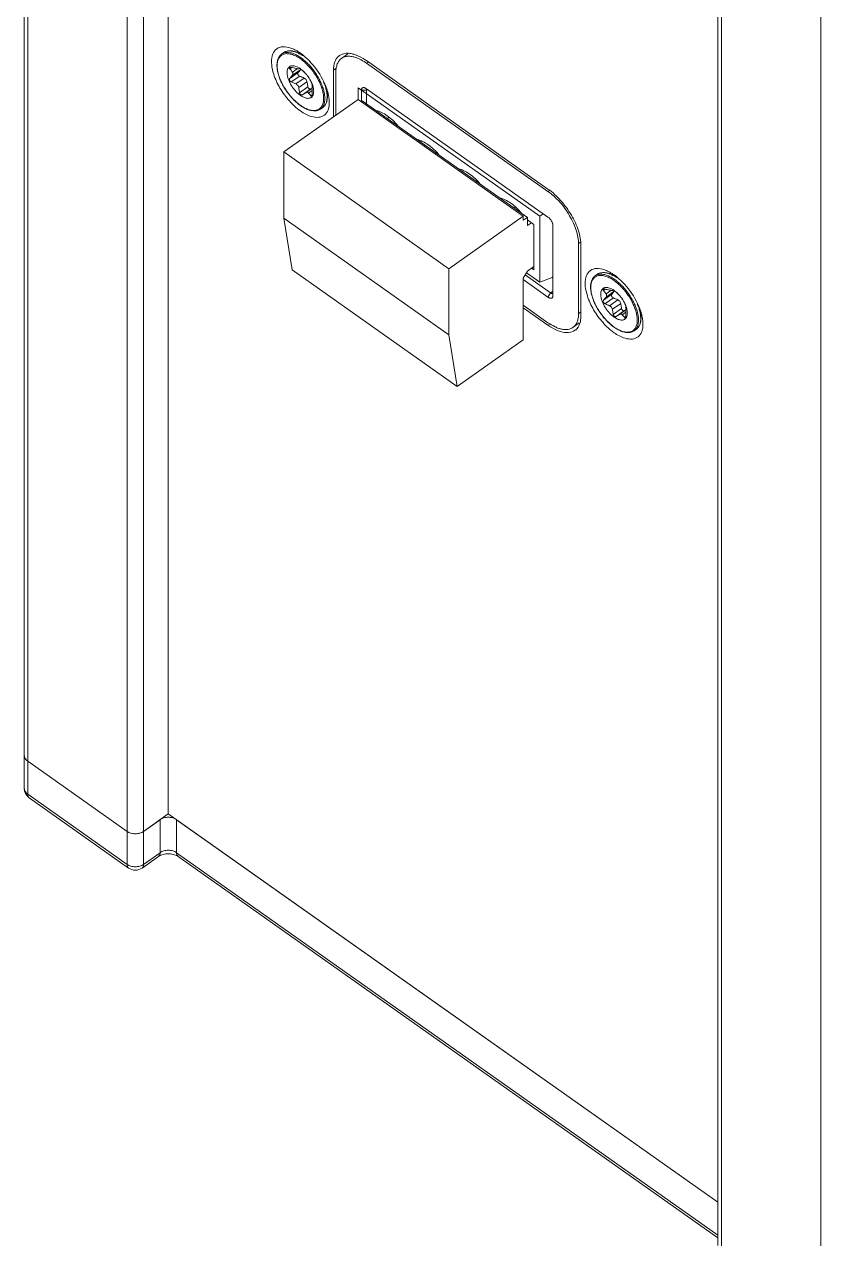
# Model space of a CAD drawing. Header units: millimetres. Extents: x 1177 to 2959, y 93 to 1353.
# Drawn here: x 2579.2 to 2654.2, y 513.5 to 628 of the extents above; entities that cross this region are included whole.
import ezdxf

# ---------------------------------------------------------------- set-up
doc = ezdxf.new("R2010")
doc.units = ezdxf.units.MM
doc.header["$LTSCALE"] = 0.1
doc.layers.get('0').update_dxf_attribs({"lineweight": 13})

msp = doc.modelspace()

# ---------------------------------------------------------------- linework, layer by layer
for p, q in [((2579.15, 559.06), (2579.15, 1192.2)), ((2579.47, 1191.65), (2579.47, 558.51)), ((2590.39, 1185.03), (2590.39, 548.78)), ((2592.72, 1183.25), (2592.72, 553.54)), ((2588.83, 548.78), (2588.83, 1181.92)), ((2644.51, 1145.98), (2644.52, 512.84)), ((2644.84, 1145.43), (2644.84, 512.29)), ((2654.2, 502.56), (2654.2, 1135.7)), ((2603.39, 625.16), (2603.6, 625.3)), ((2605.22, 625.19), (2604.73, 625.37)), ((2609.04, 624.75), (2609.63, 625.17)), ((2628.5, 612.44), (2611.39, 624.54)), ((2611.56, 624.42), (2611.39, 624.31)), ((2611.39, 624.31), (2628.5, 612.2)), ((2604.36, 623.89), (2604.18, 623.76)), ((2604.18, 622.86), (2604.96, 623.42)), ((2604.41, 623.16), (2604.18, 622.86)), ((2605.1, 623.08), (2604.31, 622.53)), ((2604.41, 623.46), (2604.86, 623.78)), ((2605.2, 623.71), (2604.41, 623.16)), ((2604.75, 622.34), (2605.53, 622.89)), ((2605.2, 623.71), (2604.96, 623.42)), ((2605.09, 623.8), (2605.01, 623.77)), ((2605.37, 623.61), (2605.2, 623.75)), ((2608.55, 623.82), (2608.28, 623.63)), ((2608.28, 623.63), (2608.28, 619.23)), ((2608.51, 619.39), (2608.51, 623.46)), ((2605.79, 622.55), (2605.01, 622)), ((2605.09, 621.52), (2605.88, 622.08)), ((2606.15, 621.88), (2605.37, 621.33)), ((2605.68, 621.52), (2606.28, 621.94)), ((2606.29, 621.73), (2605.94, 621.49)), ((2607.71, 621.16), (2607.71, 621.66)), ((2610.61, 621.98), (2627.73, 609.88)), ((2610.61, 621.98), (2610.61, 620.88)), ((2611.39, 621.76), (2610.92, 621.76)), ((2610.92, 620.71), (2610.92, 621.76)), ((2611.39, 621.89), (2611.24, 621.98)), ((2611.39, 621.89), (2628.5, 609.79)), ((2611.49, 621.83), (2611.39, 621.76)), ((2611.39, 620.49), (2611.39, 621.76)), ((2603.61, 615.93), (2610.61, 620.88)), ((2606.15, 621.23), (2606.28, 621.32)), ((2626.17, 609.88), (2610.61, 620.88)), ((2610.89, 620.68), (2611, 620.76)), ((2626.56, 609.76), (2611, 620.76)), ((2607.06, 619.97), (2607.27, 620.12)), ((2613.37, 619.09), (2613.53, 619.2)), ((2619.17, 604.93), (2603.61, 615.93)), ((2603.61, 609.7), (2603.61, 615.93)), ((2616.48, 616.89), (2616.58, 616.96)), ((2628.65, 612.31), (2628.5, 612.2)), ((2625.42, 610.76), (2625.29, 610.66)), ((2603.61, 609.7), (2619.17, 598.7)), ((2603.61, 609.7), (2604.39, 604.81)), ((2619.17, 604.93), (2626.17, 609.88)), ((2626.17, 609.88), (2626.17, 609.49)), ((2626.17, 609.49), (2626.56, 609.76)), ((2626.56, 609.76), (2626.56, 608.99)), ((2626.56, 609.54), (2627.18, 609.1)), ((2626.56, 608.99), (2626.95, 609.26)), ((2627.18, 609.1), (2627.18, 604.82)), ((2627.73, 609.88), (2628.06, 610.11)), ((2627.73, 603.65), (2627.73, 609.88)), ((2628.97, 609), (2628.97, 602.39)), ((2631.38, 607.29), (2631.56, 607.42)), ((2631.38, 607.29), (2631.38, 600.68)), ((2631.61, 600.52), (2631.61, 607.13)), ((2604.39, 604.81), (2619.95, 593.81)), ((2619.17, 598.7), (2619.17, 604.93)), ((2626.56, 604.71), (2626.17, 604.04)), ((2627.73, 603.65), (2626.46, 604.55)), ((2627.18, 605.15), (2626.56, 604.71)), ((2627.18, 604.82), (2626.95, 604.98)), ((2634.78, 604.29), (2634.29, 604.47)), ((2626.17, 604.04), (2626.17, 598.21)), ((2628.5, 602.25), (2626.17, 603.9)), ((2628.74, 602.65), (2626.34, 604.34)), ((2628.89, 604.09), (2627.73, 603.65)), ((2628.89, 604.09), (2628.97, 604.15)), ((2632.95, 604.26), (2633.16, 604.4)), ((2628.5, 602.25), (2628.74, 602.65)), ((2628.74, 602.65), (2628.97, 602.81)), ((2633.92, 602.99), (2633.73, 602.86)), ((2633.73, 601.96), (2634.52, 602.52)), ((2633.97, 602.26), (2633.73, 601.96)), ((2634.66, 602.18), (2633.87, 601.63)), ((2633.97, 602.56), (2634.42, 602.88)), ((2634.75, 602.81), (2633.97, 602.26)), ((2634.75, 602.81), (2634.52, 602.52)), ((2634.65, 602.9), (2634.57, 602.87)), ((2634.93, 602.71), (2634.76, 602.85)), ((2628.5, 599.84), (2626.17, 601.49)), ((2626.17, 601.25), (2628.5, 599.6)), ((2634.3, 601.44), (2635.09, 601.99)), ((2635.35, 601.65), (2634.57, 601.1)), ((2634.65, 600.62), (2635.44, 601.18)), ((2635.24, 600.62), (2635.83, 601.04)), ((2631.38, 600.68), (2631.61, 600.85)), ((2635.71, 600.98), (2634.93, 600.43)), ((2635.84, 600.83), (2635.5, 600.59)), ((2635.71, 600.33), (2635.84, 600.42)), ((2637.26, 600.26), (2637.26, 600.76)), ((2628.5, 599.6), (2628.61, 599.68)), ((2630.85, 599.39), (2631.45, 599.82)), ((2636.62, 599.07), (2636.83, 599.22)), ((2619.95, 593.81), (2619.17, 598.7)), ((2626.17, 598.21), (2619.95, 593.81)), ((2579.15, 559.06), (2579.15, 555.95)), ((2588.83, 551.89), (2579.47, 558.51)), ((2579.47, 558.51), (2588.83, 551.89)), ((2579.47, 558.51), (2579.47, 555.4)), ((2579.47, 555.4), (2588.83, 548.78)), ((2579.62, 555.05), (2588.98, 548.43)), ((2590.39, 551.89), (2592.72, 553.54)), ((2591.95, 552.99), (2590.39, 551.89)), ((2591.95, 549.88), (2591.95, 552.99)), ((2592.72, 553.54), (2644.52, 516.92)), ((2644.52, 516.92), (2593.5, 552.99)), ((2593.5, 552.99), (2593.5, 549.88)), ((2590.25, 548.43), (2591.8, 549.53)), ((2590.39, 548.78), (2591.95, 549.88)), ((2593.5, 549.88), (2644.52, 513.81)), ((2593.64, 549.53), (2644.52, 513.56))]:
    msp.add_line(p, q)
msp.add_lwpolyline([(2591.8, 549.53), (2592.1, 549.68), (2592.5, 549.77), (2592.92, 549.77), (2593.32, 549.69), (2593.61, 549.55), (2593.64, 549.53)])
for centre, radius, start, end in [((2603.9, 623.13), 2.36, 68.7676, 69.5002), ((2608.44, 620.13), 5.11, 54.7272, 56.1413), ((2603.88, 621.96), 2.23, 54.7297, 56.7879), ((2603.82, 621.87), 2.34, 53.7769, 54.7325), ((2604.96, 623.89), 0.29, 322.6689, 328.4954), ((2603.51, 621.47), 2.84, 48.1732, 48.9015), ((2603.08, 621.05), 3.44, 39.6176, 40.7657), ((2603.03, 621.01), 3.5, 37.4549, 39.6145), ((2603.02, 621), 3.52, 36.7275, 37.4559), ((2603, 620.99), 3.55, 33.7779, 36.7266), ((2603.01, 621), 3.53, 32.4194, 33.7796), ((2603.07, 621.03), 3.46, 30.0163, 32.4251), ((2603.13, 621.07), 3.39, 28.7876, 30.0157), ((2603.22, 621.12), 3.29, 26.9429, 28.7942), ((2603.29, 621.15), 3.21, 26.1939, 26.941), ((2641.3, 565.09), 66.79, 121.6289, 121.7537), ((2603.37, 621.19), 3.12, 24.7155, 26.1987), ((2603.51, 621.26), 2.96, 22.3354, 24.7326), ((2603.7, 621.33), 2.77, 20.2158, 22.3468), ((2603.79, 621.36), 2.67, 19.9022, 20.2096), ((2602.76, 620.21), 5.17, 16.1766, 17.7473), ((2632.98, 576.73), 52.45, 121.363, 121.7658), ((2605.26, 620.97), 2.21, 359.1878, 0.002), ((2605.46, 621.12), 2.22, 359.4516, 0.0009), ((2605.5, 621.16), 2.21, 359.4516, 0.0009), ((2633.46, 602.23), 2.36, 68.7676, 69.5002), ((2633.44, 601.06), 2.23, 54.7297, 56.7879), ((2633.38, 600.97), 2.34, 53.7769, 54.7325), ((2634.52, 602.99), 0.29, 322.6689, 328.4954), ((2633.06, 600.57), 2.84, 48.1732, 48.9015), ((2632.64, 600.15), 3.44, 39.6176, 40.7657), ((2632.59, 600.11), 3.5, 37.4549, 39.6145), ((2632.57, 600.1), 3.52, 36.7275, 37.4559), ((2632.56, 600.09), 3.55, 33.7779, 36.7266), ((2632.57, 600.1), 3.53, 32.4194, 33.7796), ((2632.63, 600.13), 3.46, 30.0163, 32.4251), ((2632.69, 600.17), 3.39, 28.7876, 30.0157), ((2632.78, 600.22), 3.29, 26.9429, 28.7942), ((2632.85, 600.25), 3.21, 26.1939, 26.941), ((2670.86, 544.19), 66.79, 121.6289, 121.7537), ((2632.93, 600.29), 3.12, 24.7155, 26.1987), ((2633.07, 600.36), 2.96, 22.3354, 24.7326), ((2633.25, 600.43), 2.77, 20.2158, 22.3468), ((2633.34, 600.46), 2.67, 19.9022, 20.2096), ((2662.54, 555.83), 52.45, 121.363, 121.7658), ((2634.82, 600.07), 2.21, 359.1878, 0.002), ((2632.32, 599.31), 5.17, 16.1766, 17.7473), ((2635.02, 600.22), 2.22, 359.4516, 0.0009), ((2635.06, 600.26), 2.21, 359.4516, 0.0009), ((2580.25, 555.95), 1.1, 180, 234.735), ((2589.61, 549.33), 1.1, 234.7364, 305.2649)]:
    msp.add_arc(centre, radius, start, end)
for points, knots in [([(2604.26, 625.73), (2604.03, 625.81), (2603.57, 625.91), (2602.9, 625.72), (2602.5, 625.16), (2602.45, 624.69), (2602.45, 624.45)], [0, 0, 0, 0, 0.274832, 0.499949, 0.72532, 1, 1, 1, 1]), ([(2602.96, 624.11), (2602.96, 624.22), (2602.97, 624.43), (2603.05, 624.73), (2603.17, 624.94), (2603.29, 625.07), (2603.36, 625.13), (2603.39, 625.16)], [0, 0, 0, 0, 0.283363, 0.539723, 0.775236, 0.88828, 1, 1, 1, 1]), ([(2602.98, 624.07), (2602.98, 624.14), (2602.99, 624.27), (2603.02, 624.46), (2603.07, 624.63), (2603.14, 624.78), (2603.23, 624.91), (2603.34, 625.02), (2603.47, 625.11), (2603.61, 625.16), (2603.77, 625.2), (2603.94, 625.2), (2604.13, 625.19), (2604.32, 625.14), (2604.52, 625.07), (2604.8, 624.95), (2605.01, 624.82), (2605.14, 624.73)], [0, 0, 0, 0, 0.068691, 0.13262, 0.192075, 0.247668, 0.300282, 0.351078, 0.401416, 0.45271, 0.506263, 0.563146, 0.624139, 0.689741, 0.760191, 0.835521, 1, 1, 1, 1]), ([(2603.39, 625.16), (2603.43, 625.18), (2603.5, 625.22), (2603.58, 625.25), (2603.62, 625.27)], [0, 0, 0, 0, 0.49553, 1, 1, 1, 1]), ([(2603.6, 625.3), (2603.64, 625.33), (2603.71, 625.37), (2603.88, 625.44), (2604.12, 625.48), (2604.42, 625.46), (2604.63, 625.4), (2604.73, 625.37)], [0, 0, 0, 0, 0.11172, 0.224764, 0.460277, 0.716637, 1, 1, 1, 1]), ([(2604.73, 625.34), (2604.62, 625.38), (2604.46, 625.43), (2604.25, 625.46), (2604.1, 625.46), (2603.96, 625.45), (2603.83, 625.42), (2603.71, 625.37), (2603.64, 625.33), (2603.6, 625.3)], [0, 0, 0, 0, 0.290876, 0.424091, 0.549759, 0.66878, 0.782404, 0.892197, 1, 1, 1, 1]), ([(2603.62, 625.27), (2603.68, 625.29), (2603.83, 625.32), (2604.06, 625.31), (2604.3, 625.27), (2604.47, 625.22), (2604.55, 625.18)], [0, 0, 0, 0, 0.218999, 0.456051, 0.715639, 1, 1, 1, 1]), ([(2604.77, 625.49), (2604.73, 625.52), (2604.57, 625.61), (2604.39, 625.68), (2604.26, 625.73)], [0, 0, 0, 0, 0.261831, 1, 1, 1, 1]), ([(2604.55, 625.18), (2604.67, 625.14), (2604.91, 625.02), (2605.13, 624.88), (2605.24, 624.8)], [0, 0, 0, 0, 0.477167, 1, 1, 1, 1]), ([(2604.73, 625.37), (2604.86, 625.32), (2605.11, 625.21), (2605.34, 625.06), (2605.46, 624.98)], [0, 0, 0, 0, 0.47494, 1, 1, 1, 1]), ([(2605.1, 625.17), (2605.07, 625.19), (2604.96, 625.25), (2604.84, 625.3), (2604.75, 625.33)], [0, 0, 0, 0, 0.259433, 1, 1, 1, 1]), ([(2605.17, 625.24), (2605.14, 625.27), (2605.01, 625.36), (2604.88, 625.44), (2604.77, 625.49)], [0, 0, 0, 0, 0.257153, 1, 1, 1, 1]), ([(2607.68, 621.78), (2607.46, 622.48), (2606.76, 623.76), (2605.75, 624.83), (2605.17, 625.24)], [0, 0, 0, 0, 0.502925, 1, 1, 1, 1]), ([(2609.6, 625.24), (2609.53, 625.24), (2609.27, 625.22), (2609.01, 625.13), (2608.85, 625.02)], [0, 0, 0, 0, 0.267977, 1, 1, 1, 1]), ([(2610.2, 625.14), (2610.15, 625.16), (2609.95, 625.21), (2609.75, 625.24), (2609.6, 625.24)], [0, 0, 0, 0, 0.266317, 1, 1, 1, 1]), ([(2611.39, 624.54), (2611.29, 624.61), (2610.92, 624.85), (2610.51, 625.05), (2610.2, 625.14)], [0, 0, 0, 0, 0.27159, 1, 1, 1, 1]), ([(2602.45, 624.45), (2602.45, 624.35), (2602.47, 623.95), (2602.56, 623.55), (2602.65, 623.26)], [0, 0, 0, 0, 0.227812, 1, 1, 1, 1]), ([(2607.06, 619.97), (2607.02, 619.94), (2606.95, 619.9), (2606.82, 619.85), (2606.68, 619.81), (2606.49, 619.79), (2606.22, 619.82), (2605.89, 619.91), (2605.54, 620.07), (2605.19, 620.29), (2604.84, 620.56), (2604.5, 620.88), (2604.18, 621.24), (2603.88, 621.63), (2603.61, 622.05), (2603.38, 622.47), (2603.2, 622.9), (2603.06, 623.32), (2602.98, 623.72), (2602.96, 623.98), (2602.96, 624.11)], [0, 0, 0, 0, 0.020397, 0.041045, 0.062241, 0.084226, 0.131243, 0.183331, 0.240923, 0.303859, 0.371524, 0.44298, 0.517062, 0.592464, 0.667813, 0.74174, 0.812946, 0.880281, 0.942827, 1, 1, 1, 1]), ([(2607.36, 620.97), (2607.36, 620.91), (2607.35, 620.77), (2607.32, 620.58), (2607.27, 620.41), (2607.2, 620.26), (2607.1, 620.12), (2606.99, 620.02), (2606.86, 619.93), (2606.71, 619.88), (2606.55, 619.84), (2606.38, 619.84), (2606.19, 619.86), (2606, 619.91), (2605.8, 619.98), (2605.59, 620.07), (2605.38, 620.19), (2605.09, 620.39), (2604.73, 620.68), (2604.32, 621.09), (2603.94, 621.56), (2603.62, 622.06), (2603.34, 622.58), (2603.14, 623.1), (2603.01, 623.59), (2602.98, 623.92), (2602.98, 624.07)], [0, 0, 0, 0, 0.027667, 0.0534, 0.077319, 0.099676, 0.120837, 0.141282, 0.16157, 0.182278, 0.203938, 0.226978, 0.25171, 0.278327, 0.306919, 0.33749, 0.369975, 0.404252, 0.477438, 0.555347, 0.635866, 0.716701, 0.795531, 0.87018, 0.938782, 1, 1, 1, 1]), ([(2605.1, 623.82), (2605.03, 623.87), (2604.88, 623.96), (2604.68, 624.03), (2604.53, 624.05), (2604.43, 624.06), (2604.33, 624.05), (2604.25, 624.03), (2604.17, 623.99), (2604.1, 623.94), (2604.04, 623.87), (2603.97, 623.76), (2603.93, 623.63), (2603.92, 623.49), (2603.91, 623.33), (2603.94, 623.1), (2604.02, 622.82), (2604.13, 622.53), (2604.29, 622.24), (2604.48, 621.95), (2604.69, 621.69), (2604.92, 621.46), (2605.08, 621.33), (2605.17, 621.27)], [0, 0, 0, 0, 0.064971, 0.122253, 0.148036, 0.172034, 0.194484, 0.215738, 0.236256, 0.256576, 0.27726, 0.298829, 0.346105, 0.372451, 0.400735, 0.463065, 0.53255, 0.607826, 0.687053, 0.768102, 0.848727, 0.926705, 1, 1, 1, 1]), ([(2604.31, 623.9), (2604.3, 623.9), (2604.27, 623.91), (2604.23, 623.91), (2604.19, 623.9), (2604.17, 623.9), (2604.16, 623.89)], [0, 0, 0, 0, 0.299606, 0.570155, 0.803995, 1, 1, 1, 1]), ([(2605.14, 624.73), (2605.26, 624.65), (2605.5, 624.46), (2605.72, 624.26), (2605.82, 624.15)], [0, 0, 0, 0, 0.485818, 1, 1, 1, 1]), ([(2605.24, 624.8), (2605.36, 624.71), (2605.6, 624.52), (2605.82, 624.31), (2605.93, 624.2)], [0, 0, 0, 0, 0.486555, 1, 1, 1, 1]), ([(2605.82, 624.15), (2605.94, 624.03), (2606.15, 623.79), (2606.45, 623.41), (2606.71, 623), (2606.94, 622.58), (2607.12, 622.16), (2607.25, 621.75), (2607.34, 621.35), (2607.36, 621.1), (2607.36, 620.97)], [0, 0, 0, 0, 0.133301, 0.269057, 0.404732, 0.537791, 0.665818, 0.786638, 0.898451, 1, 1, 1, 1]), ([(2605.93, 624.2), (2606.05, 624.08), (2606.26, 623.83), (2606.56, 623.44), (2606.82, 623.02), (2607.05, 622.6), (2607.23, 622.17), (2607.37, 621.75), (2607.45, 621.36), (2607.47, 621.1), (2607.47, 620.97)], [0, 0, 0, 0, 0.13373, 0.269667, 0.405332, 0.538258, 0.666097, 0.786739, 0.898442, 1, 1, 1, 1]), ([(2608.52, 624.65), (2608.48, 624.58), (2608.33, 624.26), (2608.28, 623.9), (2608.28, 623.63)], [0, 0, 0, 0, 0.225722, 1, 1, 1, 1]), ([(2608.51, 623.46), (2608.51, 623.6), (2608.53, 623.87), (2608.63, 624.23), (2608.8, 624.53), (2608.96, 624.69), (2609.04, 624.75)], [0, 0, 0, 0, 0.289808, 0.548321, 0.781382, 1, 1, 1, 1]), ([(2608.85, 625.02), (2608.75, 624.95), (2608.63, 624.83), (2608.54, 624.69), (2608.52, 624.65)], [0, 0, 0, 0, 0.741489, 1, 1, 1, 1]), ([(2609.04, 624.75), (2609.12, 624.81), (2609.3, 624.9), (2609.6, 624.96), (2609.94, 624.95), (2610.17, 624.9), (2610.29, 624.86)], [0, 0, 0, 0, 0.222473, 0.4574, 0.714577, 1, 1, 1, 1]), ([(2610.29, 624.86), (2610.46, 624.82), (2610.8, 624.68), (2611.12, 624.49), (2611.29, 624.38)], [0, 0, 0, 0, 0.471881, 1, 1, 1, 1]), ([(2602.65, 623.26), (2602.8, 622.8), (2603.22, 621.91), (2604.07, 620.74), (2605.07, 619.8), (2605.84, 619.38), (2606.21, 619.27)], [0, 0, 0, 0, 0.259454, 0.532292, 0.787691, 1, 1, 1, 1]), ([(2604.16, 623.89), (2604.16, 623.89), (2604.15, 623.88), (2604.14, 623.87), (2604.14, 623.85), (2604.14, 623.83), (2604.14, 623.82), (2604.15, 623.79), (2604.17, 623.77), (2604.18, 623.76)], [0, 0, 0, 0, 0.110855, 0.215586, 0.320689, 0.432235, 0.554543, 0.689895, 1, 1, 1, 1]), ([(2604.18, 622.86), (2604.17, 622.85), (2604.15, 622.82), (2604.14, 622.78), (2604.14, 622.73), (2604.15, 622.68), (2604.18, 622.63), (2604.23, 622.57), (2604.28, 622.54), (2604.31, 622.53)], [0, 0, 0, 0, 0.110068, 0.222131, 0.339198, 0.463146, 0.593666, 0.728661, 1, 1, 1, 1]), ([(2604.18, 623.76), (2604.2, 623.74), (2604.28, 623.64), (2604.36, 623.54), (2604.41, 623.46)], [0, 0, 0, 0, 0.247438, 1, 1, 1, 1]), ([(2604.75, 623.8), (2604.68, 623.82), (2604.53, 623.86), (2604.39, 623.89), (2604.31, 623.9)], [0, 0, 0, 0, 0.496183, 1, 1, 1, 1]), ([(2604.41, 623.46), (2604.43, 623.44), (2604.45, 623.39), (2604.47, 623.3), (2604.45, 623.22), (2604.43, 623.18), (2604.41, 623.16)], [0, 0, 0, 0, 0.264079, 0.510377, 0.751355, 1, 1, 1, 1]), ([(2605.01, 623.77), (2605, 623.77), (2604.99, 623.77), (2604.97, 623.76), (2604.95, 623.77), (2604.9, 623.77), (2604.83, 623.78), (2604.78, 623.8), (2604.75, 623.8)], [0, 0, 0, 0, 0.057755, 0.134498, 0.232002, 0.350625, 0.645397, 1, 1, 1, 1]), ([(2604.96, 623.42), (2604.95, 623.4), (2604.93, 623.38), (2604.92, 623.33), (2604.92, 623.28), (2604.94, 623.23), (2604.96, 623.18), (2605.01, 623.13), (2605.06, 623.09), (2605.1, 623.08)], [0, 0, 0, 0, 0.110057, 0.22212, 0.339197, 0.463156, 0.59368, 0.728683, 1, 1, 1, 1]), ([(2605.2, 623.75), (2605.18, 623.76), (2605.16, 623.77), (2605.14, 623.79), (2605.12, 623.8), (2605.11, 623.8), (2605.1, 623.8), (2605.1, 623.8), (2605.09, 623.8)], [0, 0, 0, 0, 0.385223, 0.686099, 0.800606, 0.890472, 0.956182, 1, 1, 1, 1]), ([(2605.1, 623.08), (2605.17, 623.05), (2605.32, 622.99), (2605.46, 622.93), (2605.53, 622.89)], [0, 0, 0, 0, 0.501557, 1, 1, 1, 1]), ([(2605.37, 623.61), (2605.34, 623.63), (2605.29, 623.68), (2605.23, 623.73), (2605.2, 623.75)], [0, 0, 0, 0, 0.504225, 1, 1, 1, 1]), ([(2605.68, 623.29), (2605.66, 623.32), (2605.56, 623.43), (2605.45, 623.53), (2605.37, 623.61)], [0, 0, 0, 0, 0.25181, 1, 1, 1, 1]), ([(2605.69, 623.3), (2605.66, 623.32), (2605.57, 623.43), (2605.48, 623.52), (2605.4, 623.59)], [0, 0, 0, 0, 0.254991, 1, 1, 1, 1]), ([(2605.79, 622.55), (2605.79, 622.59), (2605.76, 622.66), (2605.7, 622.76), (2605.63, 622.84), (2605.56, 622.87), (2605.53, 622.89)], [0, 0, 0, 0, 0.251581, 0.503216, 0.753149, 1, 1, 1, 1]), ([(2606.15, 622.6), (2606.13, 622.63), (2606.07, 622.75), (2606, 622.87), (2605.94, 622.96)], [0, 0, 0, 0, 0.247844, 1, 1, 1, 1]), ([(2604.31, 622.53), (2604.39, 622.5), (2604.53, 622.44), (2604.68, 622.37), (2604.75, 622.34)], [0, 0, 0, 0, 0.501559, 1, 1, 1, 1]), ([(2604.75, 622.34), (2604.78, 622.32), (2604.84, 622.28), (2604.92, 622.2), (2604.98, 622.11), (2605, 622.04), (2605.01, 622)], [0, 0, 0, 0, 0.246851, 0.496784, 0.748419, 1, 1, 1, 1]), ([(2605.01, 622), (2605.02, 621.96), (2605.05, 621.8), (2605.08, 621.64), (2605.09, 621.52)], [0, 0, 0, 0, 0.249653, 1, 1, 1, 1]), ([(2605.17, 621.27), (2605.22, 621.23), (2605.32, 621.16), (2605.48, 621.08), (2605.63, 621.03), (2605.77, 620.99), (2605.91, 620.98), (2606.03, 621), (2606.14, 621.04), (2606.24, 621.1), (2606.31, 621.19), (2606.37, 621.3), (2606.41, 621.43), (2606.42, 621.57), (2606.42, 621.73), (2606.4, 621.91), (2606.36, 622.09), (2606.32, 622.21), (2606.3, 622.27)], [0, 0, 0, 0, 0.078767, 0.152119, 0.219599, 0.281185, 0.337226, 0.388594, 0.436757, 0.483697, 0.531628, 0.582577, 0.638071, 0.699044, 0.765901, 0.838622, 0.916853, 1, 1, 1, 1]), ([(2605.79, 622.55), (2605.8, 622.51), (2605.84, 622.36), (2605.86, 622.2), (2605.88, 622.08)], [0, 0, 0, 0, 0.249654, 1, 1, 1, 1]), ([(2605.88, 622.08), (2605.88, 622.04), (2605.9, 621.99), (2605.94, 621.93), (2605.98, 621.89), (2606.02, 621.87), (2606.07, 621.86), (2606.11, 621.86), (2606.14, 621.88), (2606.15, 621.88)], [0, 0, 0, 0, 0.283045, 0.419024, 0.547303, 0.666884, 0.779448, 0.888986, 1, 1, 1, 1]), ([(2606.29, 622.27), (2606.28, 622.28), (2606.28, 622.29), (2606.27, 622.32), (2606.26, 622.36), (2606.24, 622.41), (2606.22, 622.46), (2606.19, 622.52), (2606.16, 622.57), (2606.15, 622.6)], [0, 0, 0, 0, 0.05513, 0.14163, 0.257024, 0.395661, 0.548948, 0.706818, 1, 1, 1, 1]), ([(2606.28, 622.14), (2606.28, 622.16), (2606.29, 622.2), (2606.29, 622.25), (2606.29, 622.27)], [0, 0, 0, 0, 0.528672, 1, 1, 1, 1]), ([(2606.28, 621.83), (2606.28, 621.87), (2606.28, 621.93), (2606.28, 622.02), (2606.28, 622.08), (2606.28, 622.11), (2606.28, 622.13), (2606.28, 622.14)], [0, 0, 0, 0, 0.333984, 0.623167, 0.848236, 0.933364, 1, 1, 1, 1]), ([(2606.29, 621.37), (2606.29, 621.45), (2606.29, 621.6), (2606.29, 621.76), (2606.28, 621.83)], [0, 0, 0, 0, 0.502301, 1, 1, 1, 1]), ([(2607.68, 621.12), (2607.68, 621.23), (2607.67, 621.46), (2607.6, 621.8), (2607.5, 622.17), (2607.4, 622.41), (2607.35, 622.53)], [0, 0, 0, 0, 0.222264, 0.464427, 0.724574, 1, 1, 1, 1]), ([(2607.55, 622.08), (2607.6, 621.93), (2607.68, 621.62), (2607.71, 621.31), (2607.71, 621.16)], [0, 0, 0, 0, 0.527328, 1, 1, 1, 1]), ([(2607.84, 621.15), (2607.83, 621.19), (2607.8, 621.36), (2607.76, 621.53), (2607.73, 621.65)], [0, 0, 0, 0, 0.24213, 1, 1, 1, 1]), ([(2611.24, 621.98), (2611.21, 621.98), (2611.17, 622), (2611.11, 622), (2611.06, 621.99), (2611.01, 621.97), (2610.97, 621.93), (2610.94, 621.88), (2610.93, 621.82), (2610.92, 621.78), (2610.92, 621.76)], [0, 0, 0, 0, 0.14495, 0.274135, 0.390668, 0.499979, 0.609256, 0.725848, 0.855286, 1, 1, 1, 1]), ([(2611.4, 621.82), (2611.4, 621.82), (2611.39, 621.8), (2611.39, 621.77), (2611.39, 621.76)], [0, 0, 0, 0, 0.229621, 1, 1, 1, 1]), ([(2611.43, 621.86), (2611.43, 621.86), (2611.42, 621.85), (2611.41, 621.83), (2611.4, 621.82)], [0, 0, 0, 0, 0.241395, 1, 1, 1, 1]), ([(2605.09, 621.52), (2605.1, 621.49), (2605.12, 621.42), (2605.17, 621.36), (2605.2, 621.34)], [0, 0, 0, 0, 0.518725, 1, 1, 1, 1]), ([(2605.2, 621.34), (2605.21, 621.33), (2605.24, 621.31), (2605.28, 621.3), (2605.33, 621.31), (2605.36, 621.32), (2605.37, 621.33)], [0, 0, 0, 0, 0.264096, 0.512756, 0.754722, 1, 1, 1, 1]), ([(2605.68, 621.52), (2605.7, 621.54), (2605.74, 621.55), (2605.79, 621.56), (2605.82, 621.56), (2605.86, 621.55), (2605.9, 621.53), (2605.93, 621.51), (2605.94, 621.49)], [0, 0, 0, 0, 0.264541, 0.388072, 0.507557, 0.625723, 0.745648, 1, 1, 1, 1]), ([(2605.94, 621.49), (2605.96, 621.47), (2606.04, 621.38), (2606.1, 621.3), (2606.15, 621.23)], [0, 0, 0, 0, 0.254205, 1, 1, 1, 1]), ([(2606.15, 621.23), (2606.15, 621.22), (2606.17, 621.2), (2606.19, 621.19), (2606.21, 621.18), (2606.23, 621.19), (2606.23, 621.19)], [0, 0, 0, 0, 0.312381, 0.568964, 0.78457, 1, 1, 1, 1]), ([(2606.21, 619.27), (2606.43, 619.21), (2606.86, 619.14), (2607.48, 619.36), (2607.84, 619.91), (2607.89, 620.36), (2607.89, 620.6)], [0, 0, 0, 0, 0.267866, 0.492101, 0.721544, 1, 1, 1, 1]), ([(2606.23, 621.19), (2606.24, 621.2), (2606.25, 621.22), (2606.26, 621.24), (2606.27, 621.27), (2606.28, 621.31), (2606.28, 621.35), (2606.29, 621.37)], [0, 0, 0, 0, 0.176362, 0.285047, 0.407169, 0.686463, 1, 1, 1, 1]), ([(2607.47, 620.94), (2607.47, 620.86), (2607.46, 620.71), (2607.42, 620.49), (2607.34, 620.3), (2607.27, 620.19), (2607.24, 620.14)], [0, 0, 0, 0, 0.281124, 0.539691, 0.777896, 1, 1, 1, 1]), ([(2607.71, 621.14), (2607.71, 621.03), (2607.69, 620.83), (2607.61, 620.54), (2607.49, 620.33), (2607.37, 620.2), (2607.31, 620.14), (2607.27, 620.12)], [0, 0, 0, 0, 0.282662, 0.538821, 0.774638, 0.88796, 1, 1, 1, 1]), ([(2607.27, 620.12), (2607.3, 620.14), (2607.37, 620.19), (2607.45, 620.28), (2607.52, 620.39), (2607.6, 620.55), (2607.66, 620.79), (2607.68, 620.99), (2607.68, 621.1)], [0, 0, 0, 0, 0.108913, 0.21967, 0.333984, 0.453325, 0.711256, 1, 1, 1, 1]), ([(2607.89, 620.6), (2607.89, 620.64), (2607.89, 620.83), (2607.86, 621.01), (2607.84, 621.15)], [0, 0, 0, 0, 0.237562, 1, 1, 1, 1]), ([(2607.24, 620.14), (2607.21, 620.1), (2607.16, 620.04), (2607.09, 619.99), (2607.06, 619.97)], [0, 0, 0, 0, 0.504181, 1, 1, 1, 1]), ([(2613.34, 619.35), (2613.17, 619.47), (2612.84, 619.67), (2612.47, 619.81), (2612.3, 619.85)], [0, 0, 0, 0, 0.535191, 1, 1, 1, 1]), ([(2614.37, 618.38), (2614.21, 618.57), (2613.89, 618.92), (2613.52, 619.22), (2613.34, 619.35)], [0, 0, 0, 0, 0.516581, 1, 1, 1, 1]), ([(2617.22, 616.6), (2617.06, 616.72), (2616.73, 616.92), (2616.36, 617.06), (2616.19, 617.1)], [0, 0, 0, 0, 0.535191, 1, 1, 1, 1]), ([(2618.26, 615.63), (2618.1, 615.82), (2617.78, 616.17), (2617.41, 616.47), (2617.22, 616.6)], [0, 0, 0, 0, 0.516581, 1, 1, 1, 1]), ([(2621.11, 613.85), (2620.95, 613.97), (2620.62, 614.17), (2620.25, 614.31), (2620.08, 614.35)], [0, 0, 0, 0, 0.535191, 1, 1, 1, 1]), ([(2622.15, 612.88), (2621.99, 613.07), (2621.67, 613.42), (2621.3, 613.72), (2621.11, 613.85)], [0, 0, 0, 0, 0.516581, 1, 1, 1, 1]), ([(2625, 611.1), (2624.83, 611.22), (2624.5, 611.42), (2624.14, 611.56), (2623.97, 611.6)], [0, 0, 0, 0, 0.535191, 1, 1, 1, 1]), ([(2631.61, 607.13), (2631.61, 607.59), (2631.41, 608.59), (2630.73, 610.02), (2629.76, 611.37), (2628.94, 612.13), (2628.5, 612.44)], [0, 0, 0, 0, 0.217664, 0.47535, 0.746331, 1, 1, 1, 1]), ([(2628.5, 612.2), (2628.7, 612.07), (2629.09, 611.75), (2629.62, 611.21), (2630.11, 610.6), (2630.55, 609.94), (2630.9, 609.25), (2631.17, 608.57), (2631.34, 607.92), (2631.38, 607.49), (2631.38, 607.29)], [0, 0, 0, 0, 0.122847, 0.253621, 0.388778, 0.524463, 0.656784, 0.782086, 0.897239, 1, 1, 1, 1]), ([(2626.04, 610.13), (2625.88, 610.32), (2625.56, 610.67), (2625.19, 610.97), (2625, 611.1)], [0, 0, 0, 0, 0.516581, 1, 1, 1, 1]), ([(2628.97, 609), (2628.97, 609.03), (2628.96, 609.1), (2628.93, 609.25), (2628.84, 609.43), (2628.69, 609.63), (2628.57, 609.75), (2628.5, 609.79)], [0, 0, 0, 0, 0.102808, 0.218186, 0.475686, 0.74646, 1, 1, 1, 1]), ([(2633.82, 604.83), (2633.58, 604.91), (2633.13, 605.01), (2632.46, 604.82), (2632.06, 604.26), (2632, 603.79), (2632, 603.55)], [0, 0, 0, 0, 0.274832, 0.499949, 0.72532, 1, 1, 1, 1]), ([(2633.16, 604.4), (2633.2, 604.43), (2633.27, 604.47), (2633.44, 604.54), (2633.68, 604.58), (2633.98, 604.56), (2634.19, 604.5), (2634.29, 604.47)], [0, 0, 0, 0, 0.11172, 0.224764, 0.460277, 0.716637, 1, 1, 1, 1]), ([(2634.28, 604.44), (2634.18, 604.48), (2634.02, 604.53), (2633.8, 604.56), (2633.66, 604.56), (2633.52, 604.55), (2633.39, 604.52), (2633.27, 604.47), (2633.19, 604.43), (2633.16, 604.4)], [0, 0, 0, 0, 0.290876, 0.424091, 0.549759, 0.66878, 0.782404, 0.892197, 1, 1, 1, 1]), ([(2634.33, 604.59), (2634.29, 604.62), (2634.12, 604.71), (2633.95, 604.78), (2633.82, 604.83)], [0, 0, 0, 0, 0.261831, 1, 1, 1, 1]), ([(2634.29, 604.47), (2634.42, 604.42), (2634.67, 604.31), (2634.9, 604.16), (2635.02, 604.08)], [0, 0, 0, 0, 0.47494, 1, 1, 1, 1]), ([(2634.73, 604.34), (2634.69, 604.37), (2634.56, 604.46), (2634.43, 604.54), (2634.33, 604.59)], [0, 0, 0, 0, 0.257153, 1, 1, 1, 1]), ([(2632, 603.55), (2632, 603.45), (2632.02, 603.05), (2632.12, 602.65), (2632.21, 602.36)], [0, 0, 0, 0, 0.227812, 1, 1, 1, 1]), ([(2632.51, 603.21), (2632.51, 603.32), (2632.53, 603.53), (2632.61, 603.83), (2632.73, 604.04), (2632.85, 604.17), (2632.91, 604.23), (2632.95, 604.26)], [0, 0, 0, 0, 0.283363, 0.539723, 0.775236, 0.88828, 1, 1, 1, 1]), ([(2632.54, 603.17), (2632.54, 603.24), (2632.54, 603.37), (2632.57, 603.56), (2632.63, 603.73), (2632.7, 603.88), (2632.79, 604.01), (2632.9, 604.12), (2633.03, 604.21), (2633.17, 604.26), (2633.33, 604.3), (2633.5, 604.3), (2633.68, 604.29), (2633.87, 604.24), (2634.07, 604.17), (2634.36, 604.05), (2634.56, 603.92), (2634.7, 603.83)], [0, 0, 0, 0, 0.068691, 0.13262, 0.192075, 0.247668, 0.300282, 0.351078, 0.401416, 0.45271, 0.506263, 0.563146, 0.624139, 0.689741, 0.760191, 0.835521, 1, 1, 1, 1]), ([(2632.95, 604.26), (2632.98, 604.28), (2633.06, 604.32), (2633.13, 604.35), (2633.17, 604.37)], [0, 0, 0, 0, 0.49553, 1, 1, 1, 1]), ([(2633.17, 604.37), (2633.24, 604.39), (2633.38, 604.42), (2633.61, 604.41), (2633.86, 604.37), (2634.02, 604.32), (2634.11, 604.28)], [0, 0, 0, 0, 0.218999, 0.456051, 0.715639, 1, 1, 1, 1]), ([(2634.11, 604.28), (2634.23, 604.24), (2634.46, 604.12), (2634.69, 603.98), (2634.8, 603.9)], [0, 0, 0, 0, 0.477167, 1, 1, 1, 1]), ([(2634.65, 604.27), (2634.62, 604.29), (2634.51, 604.35), (2634.4, 604.4), (2634.31, 604.43)], [0, 0, 0, 0, 0.259433, 1, 1, 1, 1]), ([(2634.7, 603.83), (2634.82, 603.75), (2635.05, 603.56), (2635.27, 603.36), (2635.38, 603.25)], [0, 0, 0, 0, 0.485818, 1, 1, 1, 1]), ([(2637.24, 600.88), (2637.02, 601.58), (2636.32, 602.86), (2635.31, 603.93), (2634.73, 604.34)], [0, 0, 0, 0, 0.502925, 1, 1, 1, 1]), ([(2634.8, 603.9), (2634.92, 603.81), (2635.16, 603.62), (2635.38, 603.41), (2635.49, 603.3)], [0, 0, 0, 0, 0.486555, 1, 1, 1, 1]), ([(2628.5, 602.25), (2628.53, 602.23), (2628.59, 602.19), (2628.68, 602.16), (2628.76, 602.14), (2628.83, 602.15), (2628.89, 602.18), (2628.94, 602.23), (2628.97, 602.3), (2628.97, 602.36), (2628.97, 602.39)], [0, 0, 0, 0, 0.165276, 0.312003, 0.439056, 0.549496, 0.65067, 0.753356, 0.867921, 1, 1, 1, 1]), ([(2628.74, 602.65), (2628.75, 602.63), (2628.79, 602.61), (2628.84, 602.6), (2628.89, 602.59), (2628.92, 602.6), (2628.93, 602.61)], [0, 0, 0, 0, 0.312078, 0.579925, 0.804194, 1, 1, 1, 1]), ([(2628.93, 602.61), (2628.94, 602.62), (2628.97, 602.65), (2628.97, 602.69), (2628.97, 602.72)], [0, 0, 0, 0, 0.450324, 1, 1, 1, 1]), ([(2632.21, 602.36), (2632.36, 601.9), (2632.77, 601.01), (2633.63, 599.84), (2634.63, 598.9), (2635.39, 598.48), (2635.77, 598.37)], [0, 0, 0, 0, 0.259454, 0.532292, 0.787691, 1, 1, 1, 1]), ([(2636.62, 599.07), (2636.58, 599.04), (2636.5, 599), (2636.38, 598.95), (2636.24, 598.91), (2636.04, 598.89), (2635.78, 598.92), (2635.45, 599.01), (2635.1, 599.17), (2634.75, 599.39), (2634.4, 599.66), (2634.06, 599.98), (2633.74, 600.34), (2633.44, 600.73), (2633.17, 601.15), (2632.94, 601.57), (2632.76, 602), (2632.62, 602.42), (2632.54, 602.82), (2632.51, 603.08), (2632.51, 603.21)], [0, 0, 0, 0, 0.020397, 0.041045, 0.062241, 0.084226, 0.131243, 0.183331, 0.240923, 0.303859, 0.371524, 0.44298, 0.517062, 0.592464, 0.667813, 0.74174, 0.812946, 0.880281, 0.942827, 1, 1, 1, 1]), ([(2636.91, 600.07), (2636.91, 600.01), (2636.91, 599.87), (2636.88, 599.68), (2636.82, 599.51), (2636.75, 599.36), (2636.66, 599.22), (2636.55, 599.12), (2636.42, 599.03), (2636.27, 598.98), (2636.11, 598.94), (2635.94, 598.94), (2635.75, 598.96), (2635.56, 599.01), (2635.36, 599.08), (2635.15, 599.17), (2634.93, 599.29), (2634.64, 599.49), (2634.28, 599.78), (2633.88, 600.19), (2633.5, 600.66), (2633.17, 601.16), (2632.9, 601.68), (2632.7, 602.2), (2632.57, 602.69), (2632.54, 603.02), (2632.54, 603.17)], [0, 0, 0, 0, 0.027667, 0.0534, 0.077319, 0.099676, 0.120837, 0.141282, 0.16157, 0.182278, 0.203938, 0.226978, 0.25171, 0.278327, 0.306919, 0.33749, 0.369975, 0.404252, 0.477438, 0.555347, 0.635866, 0.716701, 0.795531, 0.87018, 0.938782, 1, 1, 1, 1]), ([(2634.66, 602.92), (2634.58, 602.97), (2634.43, 603.06), (2634.24, 603.13), (2634.09, 603.15), (2633.99, 603.16), (2633.89, 603.15), (2633.8, 603.13), (2633.73, 603.09), (2633.66, 603.04), (2633.6, 602.97), (2633.53, 602.86), (2633.49, 602.73), (2633.47, 602.59), (2633.47, 602.43), (2633.5, 602.2), (2633.57, 601.92), (2633.69, 601.63), (2633.85, 601.34), (2634.03, 601.05), (2634.25, 600.79), (2634.48, 600.56), (2634.64, 600.43), (2634.73, 600.37)], [0, 0, 0, 0, 0.064971, 0.122253, 0.148036, 0.172034, 0.194484, 0.215738, 0.236256, 0.256576, 0.27726, 0.298829, 0.346105, 0.372451, 0.400735, 0.463065, 0.53255, 0.607826, 0.687053, 0.768102, 0.848727, 0.926705, 1, 1, 1, 1]), ([(2633.72, 602.99), (2633.72, 602.99), (2633.71, 602.98), (2633.7, 602.97), (2633.69, 602.95), (2633.7, 602.93), (2633.7, 602.92), (2633.71, 602.89), (2633.72, 602.87), (2633.73, 602.86)], [0, 0, 0, 0, 0.110855, 0.215586, 0.320689, 0.432235, 0.554543, 0.689895, 1, 1, 1, 1]), ([(2633.87, 603), (2633.86, 603), (2633.83, 603.01), (2633.78, 603.01), (2633.75, 603), (2633.73, 603), (2633.72, 602.99)], [0, 0, 0, 0, 0.299606, 0.570155, 0.803995, 1, 1, 1, 1]), ([(2633.73, 602.86), (2633.75, 602.84), (2633.84, 602.74), (2633.91, 602.64), (2633.97, 602.56)], [0, 0, 0, 0, 0.247438, 1, 1, 1, 1]), ([(2634.3, 602.9), (2634.23, 602.92), (2634.09, 602.96), (2633.94, 602.99), (2633.87, 603)], [0, 0, 0, 0, 0.496183, 1, 1, 1, 1]), ([(2633.97, 602.56), (2633.98, 602.54), (2634.01, 602.49), (2634.03, 602.4), (2634.01, 602.32), (2633.98, 602.28), (2633.97, 602.26)], [0, 0, 0, 0, 0.264079, 0.510377, 0.751355, 1, 1, 1, 1]), ([(2634.57, 602.87), (2634.56, 602.87), (2634.55, 602.87), (2634.53, 602.86), (2634.5, 602.87), (2634.46, 602.87), (2634.39, 602.88), (2634.33, 602.9), (2634.3, 602.9)], [0, 0, 0, 0, 0.057755, 0.134498, 0.232002, 0.350625, 0.645397, 1, 1, 1, 1]), ([(2634.52, 602.52), (2634.51, 602.5), (2634.49, 602.48), (2634.48, 602.43), (2634.48, 602.38), (2634.49, 602.33), (2634.52, 602.28), (2634.57, 602.23), (2634.62, 602.19), (2634.66, 602.18)], [0, 0, 0, 0, 0.110057, 0.22212, 0.339197, 0.463156, 0.59368, 0.728683, 1, 1, 1, 1]), ([(2634.75, 602.85), (2634.74, 602.86), (2634.72, 602.87), (2634.69, 602.89), (2634.67, 602.9), (2634.66, 602.9), (2634.66, 602.9), (2634.65, 602.9), (2634.65, 602.9)], [0, 0, 0, 0, 0.385223, 0.686099, 0.800606, 0.890472, 0.956182, 1, 1, 1, 1]), ([(2634.66, 602.18), (2634.73, 602.15), (2634.87, 602.09), (2635.02, 602.03), (2635.09, 601.99)], [0, 0, 0, 0, 0.501557, 1, 1, 1, 1]), ([(2634.93, 602.71), (2634.9, 602.73), (2634.84, 602.78), (2634.78, 602.83), (2634.75, 602.85)], [0, 0, 0, 0, 0.504225, 1, 1, 1, 1]), ([(2635.24, 602.39), (2635.21, 602.42), (2635.11, 602.53), (2635.01, 602.63), (2634.93, 602.71)], [0, 0, 0, 0, 0.25181, 1, 1, 1, 1]), ([(2635.24, 602.4), (2635.22, 602.42), (2635.13, 602.53), (2635.03, 602.62), (2634.96, 602.69)], [0, 0, 0, 0, 0.254991, 1, 1, 1, 1]), ([(2635.38, 603.25), (2635.49, 603.13), (2635.71, 602.89), (2636, 602.51), (2636.27, 602.1), (2636.49, 601.68), (2636.67, 601.26), (2636.81, 600.85), (2636.89, 600.45), (2636.91, 600.2), (2636.91, 600.07)], [0, 0, 0, 0, 0.133301, 0.269057, 0.404732, 0.537791, 0.665818, 0.786638, 0.898451, 1, 1, 1, 1]), ([(2635.49, 603.3), (2635.6, 603.18), (2635.82, 602.93), (2636.12, 602.54), (2636.38, 602.12), (2636.61, 601.7), (2636.79, 601.27), (2636.93, 600.85), (2637.01, 600.46), (2637.03, 600.2), (2637.03, 600.07)], [0, 0, 0, 0, 0.13373, 0.269667, 0.405332, 0.538258, 0.666097, 0.786739, 0.898442, 1, 1, 1, 1]), ([(2633.73, 601.96), (2633.72, 601.95), (2633.71, 601.92), (2633.69, 601.88), (2633.69, 601.83), (2633.71, 601.78), (2633.74, 601.73), (2633.79, 601.67), (2633.84, 601.64), (2633.87, 601.63)], [0, 0, 0, 0, 0.110068, 0.222131, 0.339198, 0.463146, 0.593666, 0.728661, 1, 1, 1, 1]), ([(2633.87, 601.63), (2633.94, 601.6), (2634.09, 601.54), (2634.23, 601.47), (2634.3, 601.44)], [0, 0, 0, 0, 0.501559, 1, 1, 1, 1]), ([(2634.3, 601.44), (2634.34, 601.42), (2634.4, 601.38), (2634.48, 601.3), (2634.53, 601.21), (2634.56, 601.14), (2634.57, 601.1)], [0, 0, 0, 0, 0.246851, 0.496784, 0.748419, 1, 1, 1, 1]), ([(2634.57, 601.1), (2634.58, 601.06), (2634.61, 600.9), (2634.63, 600.74), (2634.65, 600.62)], [0, 0, 0, 0, 0.249653, 1, 1, 1, 1]), ([(2634.73, 600.37), (2634.78, 600.33), (2634.88, 600.26), (2635.03, 600.18), (2635.18, 600.13), (2635.33, 600.09), (2635.46, 600.08), (2635.59, 600.1), (2635.7, 600.14), (2635.79, 600.2), (2635.87, 600.29), (2635.93, 600.4), (2635.96, 600.53), (2635.98, 600.67), (2635.98, 600.83), (2635.96, 601.01), (2635.92, 601.19), (2635.88, 601.31), (2635.85, 601.37)], [0, 0, 0, 0, 0.078767, 0.152119, 0.219599, 0.281185, 0.337226, 0.388594, 0.436757, 0.483697, 0.531628, 0.582577, 0.638071, 0.699044, 0.765901, 0.838622, 0.916853, 1, 1, 1, 1]), ([(2635.35, 601.65), (2635.34, 601.69), (2635.32, 601.76), (2635.26, 601.86), (2635.18, 601.94), (2635.12, 601.97), (2635.09, 601.99)], [0, 0, 0, 0, 0.251581, 0.503216, 0.753149, 1, 1, 1, 1]), ([(2635.35, 601.65), (2635.36, 601.61), (2635.39, 601.46), (2635.42, 601.3), (2635.44, 601.18)], [0, 0, 0, 0, 0.249654, 1, 1, 1, 1]), ([(2635.44, 601.18), (2635.44, 601.14), (2635.46, 601.09), (2635.5, 601.03), (2635.54, 600.99), (2635.58, 600.97), (2635.63, 600.96), (2635.67, 600.96), (2635.7, 600.98), (2635.71, 600.98)], [0, 0, 0, 0, 0.283045, 0.419024, 0.547303, 0.666884, 0.779448, 0.888986, 1, 1, 1, 1]), ([(2635.71, 601.7), (2635.69, 601.73), (2635.63, 601.85), (2635.56, 601.97), (2635.5, 602.06)], [0, 0, 0, 0, 0.247844, 1, 1, 1, 1]), ([(2635.84, 601.37), (2635.84, 601.38), (2635.84, 601.39), (2635.83, 601.42), (2635.82, 601.46), (2635.8, 601.51), (2635.78, 601.56), (2635.75, 601.62), (2635.72, 601.67), (2635.71, 601.7)], [0, 0, 0, 0, 0.05513, 0.14163, 0.257024, 0.395661, 0.548948, 0.706818, 1, 1, 1, 1]), ([(2635.84, 600.93), (2635.84, 600.97), (2635.83, 601.03), (2635.83, 601.12), (2635.83, 601.18), (2635.84, 601.21), (2635.84, 601.23), (2635.84, 601.24)], [0, 0, 0, 0, 0.333984, 0.623167, 0.848236, 0.933364, 1, 1, 1, 1]), ([(2635.84, 601.24), (2635.84, 601.26), (2635.85, 601.3), (2635.84, 601.35), (2635.84, 601.37)], [0, 0, 0, 0, 0.528672, 1, 1, 1, 1]), ([(2637.24, 600.22), (2637.24, 600.33), (2637.22, 600.56), (2637.16, 600.9), (2637.05, 601.27), (2636.96, 601.51), (2636.91, 601.63)], [0, 0, 0, 0, 0.222264, 0.464427, 0.724574, 1, 1, 1, 1]), ([(2637.11, 601.18), (2637.16, 601.03), (2637.23, 600.72), (2637.26, 600.41), (2637.26, 600.26)], [0, 0, 0, 0, 0.527328, 1, 1, 1, 1]), ([(2631.38, 600.68), (2631.38, 600.54), (2631.36, 600.28), (2631.26, 599.91), (2631.1, 599.61), (2630.94, 599.45), (2630.85, 599.39)], [0, 0, 0, 0, 0.289808, 0.548321, 0.781382, 1, 1, 1, 1]), ([(2631.5, 599.77), (2631.52, 599.82), (2631.59, 600.07), (2631.61, 600.32), (2631.61, 600.52)], [0, 0, 0, 0, 0.232718, 1, 1, 1, 1]), ([(2634.65, 600.62), (2634.66, 600.59), (2634.68, 600.52), (2634.73, 600.46), (2634.75, 600.44)], [0, 0, 0, 0, 0.518725, 1, 1, 1, 1]), ([(2634.75, 600.44), (2634.77, 600.43), (2634.8, 600.41), (2634.84, 600.4), (2634.89, 600.41), (2634.91, 600.42), (2634.93, 600.43)], [0, 0, 0, 0, 0.264096, 0.512756, 0.754722, 1, 1, 1, 1]), ([(2635.24, 600.62), (2635.26, 600.64), (2635.3, 600.65), (2635.34, 600.66), (2635.38, 600.66), (2635.41, 600.65), (2635.46, 600.63), (2635.49, 600.61), (2635.5, 600.59)], [0, 0, 0, 0, 0.264541, 0.388072, 0.507557, 0.625723, 0.745648, 1, 1, 1, 1]), ([(2635.5, 600.59), (2635.52, 600.57), (2635.59, 600.48), (2635.66, 600.4), (2635.71, 600.33)], [0, 0, 0, 0, 0.254205, 1, 1, 1, 1]), ([(2635.71, 600.33), (2635.71, 600.32), (2635.72, 600.3), (2635.75, 600.29), (2635.77, 600.28), (2635.78, 600.29), (2635.79, 600.29)], [0, 0, 0, 0, 0.312381, 0.568964, 0.78457, 1, 1, 1, 1]), ([(2635.79, 600.29), (2635.8, 600.3), (2635.81, 600.32), (2635.82, 600.34), (2635.83, 600.37), (2635.84, 600.41), (2635.84, 600.45), (2635.84, 600.47)], [0, 0, 0, 0, 0.176362, 0.285047, 0.407169, 0.686463, 1, 1, 1, 1]), ([(2635.84, 600.47), (2635.84, 600.55), (2635.85, 600.7), (2635.84, 600.86), (2635.84, 600.93)], [0, 0, 0, 0, 0.502301, 1, 1, 1, 1]), ([(2637.03, 600.04), (2637.03, 599.96), (2637.02, 599.81), (2636.97, 599.59), (2636.9, 599.4), (2636.83, 599.29), (2636.79, 599.24)], [0, 0, 0, 0, 0.281124, 0.539691, 0.777896, 1, 1, 1, 1]), ([(2637.26, 600.24), (2637.26, 600.13), (2637.25, 599.93), (2637.16, 599.64), (2637.05, 599.43), (2636.93, 599.3), (2636.86, 599.24), (2636.83, 599.22)], [0, 0, 0, 0, 0.282662, 0.538821, 0.774638, 0.88796, 1, 1, 1, 1]), ([(2636.83, 599.22), (2636.86, 599.24), (2636.92, 599.29), (2637, 599.38), (2637.08, 599.49), (2637.16, 599.65), (2637.22, 599.89), (2637.24, 600.09), (2637.24, 600.2)], [0, 0, 0, 0, 0.108913, 0.21967, 0.333984, 0.453325, 0.711256, 1, 1, 1, 1]), ([(2637.4, 600.25), (2637.39, 600.29), (2637.36, 600.46), (2637.32, 600.63), (2637.28, 600.75)], [0, 0, 0, 0, 0.24213, 1, 1, 1, 1]), ([(2637.45, 599.7), (2637.45, 599.74), (2637.44, 599.93), (2637.42, 600.11), (2637.4, 600.25)], [0, 0, 0, 0, 0.237562, 1, 1, 1, 1]), ([(2630.85, 599.39), (2630.79, 599.35), (2630.64, 599.27), (2630.39, 599.2), (2630.11, 599.18), (2629.82, 599.22), (2629.5, 599.3), (2629.05, 599.49), (2628.72, 599.69), (2628.5, 599.84)], [0, 0, 0, 0, 0.096304, 0.196554, 0.30406, 0.421164, 0.549172, 0.688587, 1, 1, 1, 1]), ([(2628.5, 599.6), (2628.6, 599.53), (2628.98, 599.29), (2629.38, 599.09), (2629.7, 599)], [0, 0, 0, 0, 0.27159, 1, 1, 1, 1]), ([(2629.7, 599), (2629.94, 598.93), (2630.41, 598.85), (2630.87, 599), (2631.04, 599.12)], [0, 0, 0, 0, 0.543815, 1, 1, 1, 1]), ([(2631.04, 599.12), (2631.14, 599.19), (2631.26, 599.31), (2631.36, 599.45), (2631.38, 599.49)], [0, 0, 0, 0, 0.741489, 1, 1, 1, 1]), ([(2635.77, 598.37), (2635.99, 598.31), (2636.42, 598.24), (2637.03, 598.46), (2637.4, 599.01), (2637.45, 599.46), (2637.45, 599.7)], [0, 0, 0, 0, 0.267866, 0.492101, 0.721544, 1, 1, 1, 1]), ([(2636.79, 599.24), (2636.77, 599.2), (2636.71, 599.14), (2636.65, 599.09), (2636.62, 599.07)], [0, 0, 0, 0, 0.504181, 1, 1, 1, 1]), ([(2579.24, 558.76), (2579.22, 558.78), (2579.18, 558.87), (2579.15, 558.98), (2579.15, 559.06)], [0, 0, 0, 0, 0.259266, 1, 1, 1, 1]), ([(2579.15, 559.06), (2579.15, 558.96), (2579.22, 558.74), (2579.38, 558.58), (2579.47, 558.51)], [0, 0, 0, 0, 0.471052, 1, 1, 1, 1]), ([(2579.35, 558.61), (2579.34, 558.62), (2579.3, 558.67), (2579.26, 558.72), (2579.24, 558.76)], [0, 0, 0, 0, 0.256887, 1, 1, 1, 1]), ([(2579.47, 558.51), (2579.46, 558.52), (2579.42, 558.55), (2579.38, 558.58), (2579.35, 558.61)], [0, 0, 0, 0, 0.255209, 1, 1, 1, 1]), ([(2579.47, 555.4), (2579.38, 555.46), (2579.22, 555.62), (2579.15, 555.84), (2579.15, 555.95)], [0, 0, 0, 0, 0.528943, 1, 1, 1, 1]), ([(2579.62, 555.05), (2579.57, 555.08), (2579.49, 555.19), (2579.47, 555.33), (2579.47, 555.4)], [0, 0, 0, 0, 0.45069, 1, 1, 1, 1]), ([(2593.5, 552.99), (2593.39, 553.07), (2593.14, 553.18), (2592.72, 553.24), (2592.31, 553.18), (2592.05, 553.07), (2591.95, 552.99)], [0, 0, 0, 0, 0.240754, 0.500001, 0.759248, 1, 1, 1, 1]), ([(2590.39, 551.89), (2590.28, 551.81), (2590.03, 551.7), (2589.61, 551.64), (2589.2, 551.7), (2588.94, 551.81), (2588.83, 551.89)], [0, 0, 0, 0, 0.240762, 0.500011, 0.759253, 1, 1, 1, 1]), ([(2588.83, 551.89), (2589.05, 551.73), (2589.61, 551.59), (2590.17, 551.73), (2590.39, 551.89)], [0, 0, 0, 0, 0.499992, 1, 1, 1, 1]), ([(2591.8, 549.53), (2591.85, 549.57), (2591.93, 549.68), (2591.95, 549.81), (2591.95, 549.88)], [0, 0, 0, 0, 0.468493, 1, 1, 1, 1]), ([(2591.95, 549.88), (2592.05, 549.95), (2592.31, 550.07), (2592.72, 550.13), (2593.14, 550.07), (2593.39, 549.95), (2593.5, 549.88)], [0, 0, 0, 0, 0.240735, 0.499993, 0.75925, 1, 1, 1, 1]), ([(2593.5, 549.88), (2593.5, 549.81), (2593.52, 549.68), (2593.59, 549.57), (2593.64, 549.53)], [0, 0, 0, 0, 0.531507, 1, 1, 1, 1]), ([(2588.98, 548.43), (2588.93, 548.46), (2588.85, 548.58), (2588.83, 548.71), (2588.83, 548.78)], [0, 0, 0, 0, 0.450695, 1, 1, 1, 1]), ([(2590.39, 548.78), (2590.28, 548.7), (2590.03, 548.59), (2589.61, 548.53), (2589.2, 548.59), (2588.94, 548.7), (2588.83, 548.78)], [0, 0, 0, 0, 0.240729, 0.5, 0.759271, 1, 1, 1, 1]), ([(2590.25, 548.43), (2590.29, 548.46), (2590.37, 548.58), (2590.39, 548.71), (2590.39, 548.78)], [0, 0, 0, 0, 0.450703, 1, 1, 1, 1])]:
    msp.add_open_spline(points, degree=3, knots=knots)
msp.add_open_spline([(2631.38, 599.49), (2631.43, 599.58), (2631.47, 599.67), (2631.5, 599.77)], degree=3)

doc.saveas('drawing.dxf')
